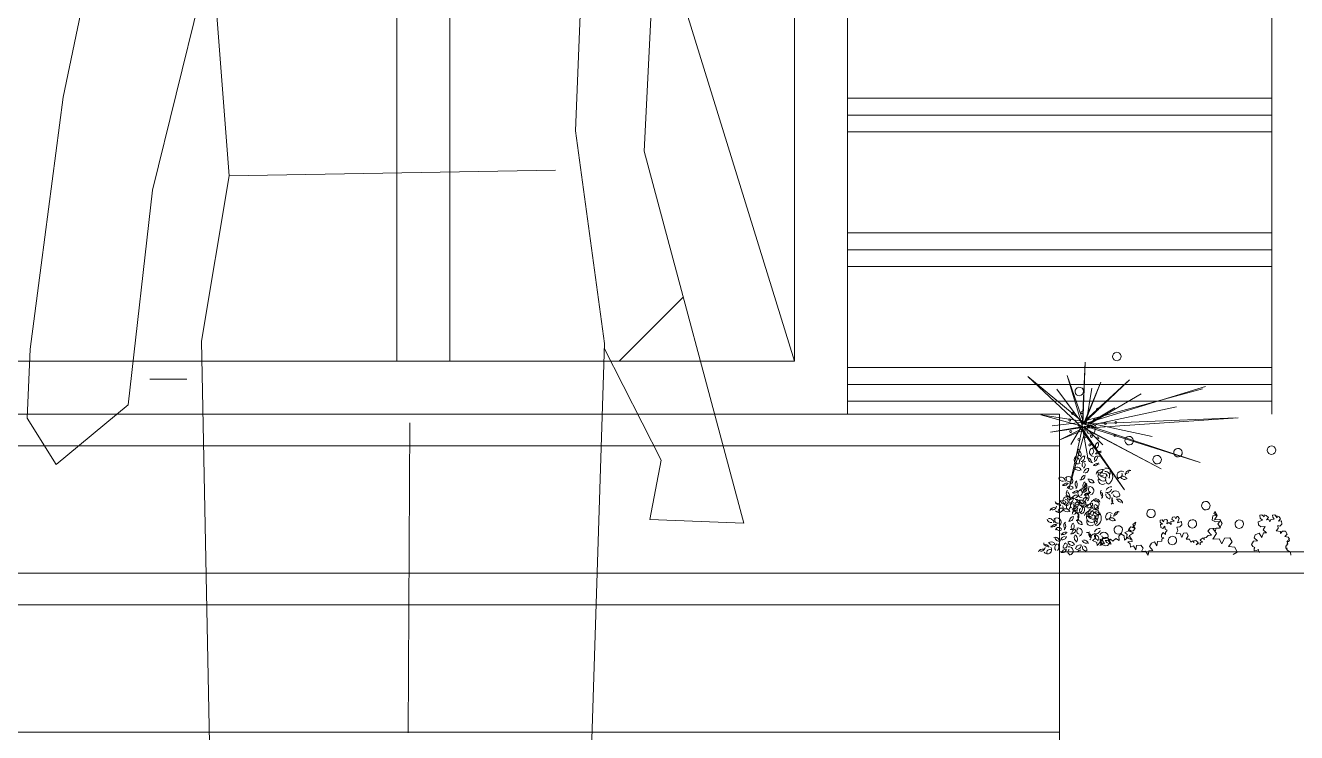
# Model space of a CAD drawing. Header units: metres. Extents: x 0 to 4415, y 1197 to 2590.
# Drawn here: x 1862.121 to 1863.32, y 1202.788 to 1203.455 of the extents above; entities that cross this region are included whole.
import ezdxf

# ---------------------------------------------------------------- set-up
doc = ezdxf.new("R2010")
doc.units = ezdxf.units.M
doc.linetypes.add('CACHE2', pattern=[4.7625, 3.175, -1.5875])
doc.linetypes.add('CONTINU', pattern=[0])
doc.layers.get('DEFPOINTS').update_dxf_attribs({"lineweight": 5})
for name, color, linetype, lineweight in [('00-Menuiserie', 152, 'CONTINU', 5), ('AMENAGEMENT', 7, 'Continuous', 5), ('caché', 20, 'CACHE2', 13), ('gris', 251, 'Continuous', 9), ('REVETEMENT FAcade', 251, 'CONTINU', 5), ('vue', 7, 'Continuous', 5)]:
    doc.layers.add(name, color=color, linetype=linetype, lineweight=lineweight)
doc.layers.add('veg', color=7, linetype='Continuous', lineweight=9, true_color=0x61c200)

# ---------------------------------------------------------------- blocks, each defined once
blk = doc.blocks.new('DSD')
at = {"layer": 'DEFPOINTS'}
blk.add_line((1395.5907, 1272.906), (1396.2467, 1272.906), dxfattribs=at)
at = {"layer": 'veg'}
for p, q in [((1396.2618, 1273.0849), (1396.2648, 1273.0234)), ((1396.264, 1273.0264), (1396.2618, 1273.0849)), ((1396.2202, 1273.0682), (1396.264, 1273.0264)), ((1396.2623, 1273.0296), (1396.2202, 1273.0682)), ((1396.2472, 1273.066), (1396.2631, 1273.0275)), ((1396.263, 1273.0265), (1396.2472, 1273.066)), ((1396.2631, 1273.0275), (1396.2788, 1273.0724)), ((1396.2648, 1273.0234), (1396.3159, 1273.0714)), ((1396.2788, 1273.0724), (1396.265, 1273.0263)), ((1396.3159, 1273.0714), (1396.2652, 1273.0293)), ((1396.264, 1273.0264), (1396.1484, 1273.062)), ((1396.1512, 1273.0598), (1396.2623, 1273.0296)), ((1396.257, 1273.027), (1396.2091, 1273.0551)), ((1396.2611, 1273.0277), (1396.2557, 1273.0603)), ((1396.264, 1273.0264), (1396.2888, 1273.0595)), ((1396.2598, 1273.0248), (1396.1759, 1273.0427)), ((1396.259, 1273.0268), (1396.2341, 1273.0419)), ((1396.2617, 1273.0226), (1396.1178, 1273.0324)), ((1396.1198, 1273.0323), (1396.264, 1273.0264)), ((1396.2632, 1273.0285), (1396.1987, 1273.0147)), ((1396.3039, 1273.0352), (1396.2638, 1273.0244)), ((1396.2642, 1273.0284), (1396.293, 1273.025)), ((1396.2652, 1273.0293), (1396.3039, 1273.0352)), ((1396.1535, 1272.9903), (1396.263, 1273.0265)), ((1396.2618, 1273.0246), (1396.1535, 1272.9903)), ((1396.269, 1273.026), (1396.1902, 1272.9843)), ((1396.1902, 1272.9843), (1396.2627, 1273.0225)), ((1396.2247, 1272.9644), (1396.269, 1273.026)), ((1396.2647, 1273.0224), (1396.2247, 1272.9644)), ((1396.2628, 1273.0245), (1396.2453, 1273.0069)), ((1396.265, 1273.0263), (1396.2594, 1272.9947)), ((1396.2616, 1273.0216), (1396.2771, 1272.9661)), ((1396.2859, 1273.0116), (1396.2616, 1273.0216)), ((1396.2618, 1273.0236), (1396.2859, 1273.0116)), ((1396.2945, 1273.0189), (1396.2618, 1273.0236)), ((1396.2638, 1273.0244), (1396.2945, 1273.0189)), ((1396.2771, 1272.9661), (1396.2647, 1273.0224)), ((1396.2649, 1273.0253), (1396.2755, 1273.0074)), ((1396.1397, 1272.9442), (1396.1374, 1272.9404)), ((1396.1405, 1272.9421), (1396.1397, 1272.9442)), ((1396.0767, 1272.9353), (1396.0765, 1272.9323)), ((1396.0765, 1272.9323), (1396.0783, 1272.9302)), ((1396.0797, 1272.9351), (1396.0767, 1272.9353)), ((1396.079, 1272.9392), (1396.0779, 1272.9373)), ((1396.0779, 1272.9373), (1396.0797, 1272.9351)), ((1396.0811, 1272.94), (1396.079, 1272.9392)), ((1396.0832, 1272.9408), (1396.0809, 1272.938)), ((1396.0809, 1272.938), (1396.0811, 1272.94)), ((1396.0852, 1272.9407), (1396.0832, 1272.9408)), ((1396.0838, 1272.9368), (1396.085, 1272.9387)), ((1396.0868, 1272.9365), (1396.0838, 1272.9368)), ((1396.085, 1272.9387), (1396.0852, 1272.9407)), ((1396.0877, 1272.9344), (1396.0868, 1272.9365)), ((1396.0888, 1272.9364), (1396.0877, 1272.9344)), ((1396.0908, 1272.9362), (1396.0888, 1272.9364)), ((1396.0912, 1272.9402), (1396.089, 1272.9383)), ((1396.089, 1272.9383), (1396.0908, 1272.9362)), ((1396.0932, 1272.941), (1396.0912, 1272.9402)), ((1396.0931, 1272.939), (1396.0932, 1272.941)), ((1396.0952, 1272.9408), (1396.0931, 1272.939)), ((1396.0948, 1272.9359), (1396.097, 1272.9377)), ((1396.0987, 1272.9345), (1396.0948, 1272.9359)), ((1396.0972, 1272.9407), (1396.0952, 1272.9408)), ((1396.0963, 1272.9297), (1396.0985, 1272.9315)), ((1396.097, 1272.9377), (1396.0972, 1272.9407)), ((1396.0985, 1272.9315), (1396.0987, 1272.9345)), ((1396.1351, 1272.9366), (1396.1327, 1272.9327)), ((1396.1327, 1272.9327), (1396.1354, 1272.9285)), ((1396.1344, 1272.9286), (1396.1367, 1272.9324)), ((1396.1349, 1272.9346), (1396.1389, 1272.9342)), ((1396.1367, 1272.9324), (1396.1349, 1272.9346)), ((1396.1401, 1272.9362), (1396.1351, 1272.9366)), ((1396.1374, 1272.9404), (1396.1405, 1272.9421)), ((1396.1374, 1272.9404), (1396.1401, 1272.9362)), ((1396.1414, 1272.9401), (1396.1374, 1272.9404)), ((1396.1389, 1272.9342), (1396.1421, 1272.936)), ((1396.1421, 1272.936), (1396.1414, 1272.9401)), ((1396.1711, 1272.9346), (1396.1708, 1272.9316)), ((1396.1708, 1272.9316), (1396.1727, 1272.9295)), ((1396.175, 1272.9333), (1396.1711, 1272.9346)), ((1396.1745, 1272.9394), (1396.1733, 1272.9374)), ((1396.1733, 1272.9374), (1396.175, 1272.9333)), ((1396.1755, 1272.9393), (1396.1745, 1272.9394)), ((1396.1763, 1272.9372), (1396.1755, 1272.9393)), ((1396.1775, 1272.9391), (1396.1763, 1272.9372)), ((1396.1795, 1272.9389), (1396.1775, 1272.9391)), ((1396.1781, 1272.935), (1396.1803, 1272.9369)), ((1396.1811, 1272.9348), (1396.1781, 1272.935)), ((1396.1803, 1272.9369), (1396.1795, 1272.9389)), ((1396.1809, 1272.9318), (1396.1811, 1272.9348)), ((1396.183, 1272.9336), (1396.1809, 1272.9318)), ((1396.185, 1272.9325), (1396.183, 1272.9336)), ((1396.1853, 1272.9365), (1396.1842, 1272.9355)), ((1396.1842, 1272.9355), (1396.185, 1272.9325)), ((1396.1873, 1272.9363), (1396.1853, 1272.9365)), ((1396.1881, 1272.9342), (1396.1873, 1272.9363)), ((1396.1893, 1272.9361), (1396.1881, 1272.9342)), ((1396.1889, 1272.9321), (1396.1911, 1272.934)), ((1396.1909, 1272.932), (1396.1889, 1272.9321)), ((1396.1913, 1272.936), (1396.1893, 1272.9361)), ((1396.1907, 1272.929), (1396.1909, 1272.932)), ((1396.1911, 1272.934), (1396.1913, 1272.936)), ((1396.2142, 1272.9341), (1396.215, 1272.931)), ((1396.2171, 1272.9318), (1396.2142, 1272.9341)), ((1396.2147, 1272.928), (1396.2171, 1272.9318)), ((1396.0704, 1272.9198), (1396.0692, 1272.9179)), ((1396.0735, 1272.9205), (1396.0704, 1272.9198)), ((1396.0729, 1272.9256), (1396.0716, 1272.9227)), ((1396.0716, 1272.9227), (1396.0735, 1272.9205)), ((1396.0759, 1272.9254), (1396.0729, 1272.9256)), ((1396.0777, 1272.9232), (1396.0759, 1272.9254)), ((1396.0779, 1272.9252), (1396.0777, 1272.9232)), ((1396.0819, 1272.9259), (1396.0779, 1272.9252)), ((1396.0783, 1272.9302), (1396.0804, 1272.931)), ((1396.0804, 1272.931), (1396.0801, 1272.928)), ((1396.0801, 1272.928), (1396.0819, 1272.9259)), ((1396.0908, 1272.9241), (1396.0941, 1272.9269)), ((1396.0938, 1272.9239), (1396.0908, 1272.9241)), ((1396.0923, 1272.93), (1396.0963, 1272.9297)), ((1396.0941, 1272.9269), (1396.0923, 1272.93)), ((1396.0955, 1272.9197), (1396.0938, 1272.9239)), ((1396.0978, 1272.9236), (1396.0955, 1272.9197)), ((1396.1017, 1272.9222), (1396.0978, 1272.9236)), ((1396.1025, 1272.9192), (1396.1017, 1272.9222)), ((1396.1256, 1272.9193), (1396.1233, 1272.9154)), ((1396.1306, 1272.9189), (1396.1256, 1272.9193)), ((1396.1384, 1272.9283), (1396.1344, 1272.9286)), ((1396.1354, 1272.9285), (1396.1414, 1272.928)), ((1396.1414, 1272.928), (1396.138, 1272.9233)), ((1396.138, 1272.9233), (1396.1416, 1272.918)), ((1396.1392, 1272.9252), (1396.1384, 1272.9283)), ((1396.1414, 1272.928), (1396.1392, 1272.9252)), ((1396.1444, 1272.9278), (1396.1414, 1272.928)), ((1396.1429, 1272.9219), (1396.1462, 1272.9256)), ((1396.1459, 1272.9216), (1396.1429, 1272.9219)), ((1396.1462, 1272.9256), (1396.1444, 1272.9278)), ((1396.1477, 1272.9195), (1396.1459, 1272.9216)), ((1396.1497, 1272.9193), (1396.1477, 1272.9195)), ((1396.1496, 1272.9173), (1396.1497, 1272.9193)), ((1396.1662, 1272.924), (1396.1649, 1272.9211)), ((1396.1649, 1272.9211), (1396.1667, 1272.9179)), ((1396.1692, 1272.9237), (1396.1662, 1272.924)), ((1396.1708, 1272.9196), (1396.1692, 1272.9237)), ((1396.1722, 1272.9235), (1396.1708, 1272.9196)), ((1396.1762, 1272.9231), (1396.1722, 1272.9235)), ((1396.1727, 1272.9295), (1396.1756, 1272.9292)), ((1396.1756, 1272.9292), (1396.1744, 1272.9263)), ((1396.1744, 1272.9263), (1396.1762, 1272.9231)), ((1396.1845, 1272.9265), (1396.1865, 1272.9273)), ((1396.1863, 1272.9243), (1396.1845, 1272.9265)), ((1396.1861, 1272.9223), (1396.1863, 1272.9243)), ((1396.1883, 1272.9242), (1396.1861, 1272.9223)), ((1396.1865, 1272.9273), (1396.1868, 1272.9303)), ((1396.1868, 1272.9303), (1396.1886, 1272.9281)), ((1396.1879, 1272.9192), (1396.19, 1272.92)), ((1396.1901, 1272.922), (1396.1883, 1272.9242)), ((1396.1886, 1272.9281), (1396.1907, 1272.929)), ((1396.19, 1272.92), (1396.1901, 1272.922)), ((1396.2169, 1272.9298), (1396.2147, 1272.928)), ((1396.2189, 1272.9297), (1396.2147, 1272.928)), ((1396.2147, 1272.928), (1396.2166, 1272.9259)), ((1396.215, 1272.931), (1396.2169, 1272.9298)), ((1396.2164, 1272.9239), (1396.2206, 1272.9255)), ((1396.2202, 1272.9215), (1396.2164, 1272.9239)), ((1396.2166, 1272.9259), (1396.2186, 1272.9257)), ((1396.2201, 1272.9205), (1396.2179, 1272.9177)), ((1396.2186, 1272.9257), (1396.2207, 1272.9275)), ((1396.2207, 1272.9275), (1396.2189, 1272.9297)), ((1396.2189, 1272.9176), (1396.2202, 1272.9215)), ((1396.2221, 1272.9194), (1396.2189, 1272.9176)), ((1396.2231, 1272.9193), (1396.2201, 1272.9205)), ((1396.2206, 1272.9255), (1396.2207, 1272.9275)), ((1396.2207, 1272.9275), (1396.2215, 1272.9254)), ((1396.2215, 1272.9254), (1396.2245, 1272.9242)), ((1396.2249, 1272.9171), (1396.2221, 1272.9194)), ((1396.2245, 1272.9242), (1396.2223, 1272.9224)), ((1396.2223, 1272.9224), (1396.2231, 1272.9193)), ((1396.2252, 1272.9211), (1396.2249, 1272.9171)), ((1396.2284, 1272.9229), (1396.2252, 1272.9211)), ((1396.2302, 1272.9207), (1396.2284, 1272.9229)), ((1396.2299, 1272.9167), (1396.2302, 1272.9207)), ((1396.2442, 1272.9196), (1396.2401, 1272.9189)), ((1396.246, 1272.9174), (1396.2442, 1272.9196)), ((1396.2525, 1272.9229), (1396.2522, 1272.9189)), ((1396.2545, 1272.9227), (1396.2525, 1272.9229)), ((1396.2573, 1272.9205), (1396.2545, 1272.9227)), ((1396.2586, 1272.9244), (1396.2573, 1272.9205)), ((1396.2606, 1272.9242), (1396.2586, 1272.9244)), ((1396.0714, 1272.9076), (1396.0683, 1272.9059)), ((1396.0692, 1272.9179), (1396.0702, 1272.9178)), ((1396.0692, 1272.9179), (1396.0692, 1272.9179)), ((1396.0702, 1272.9178), (1396.0692, 1272.9169)), ((1396.0692, 1272.9169), (1396.0701, 1272.9158)), ((1396.0701, 1272.9158), (1396.0711, 1272.9157)), ((1396.071, 1272.9147), (1396.0709, 1272.9137)), ((1396.0709, 1272.9137), (1396.0718, 1272.9126)), ((1396.0719, 1272.9136), (1396.0709, 1272.9137)), ((1396.0709, 1272.9137), (1396.0719, 1272.9136)), ((1396.0711, 1272.9157), (1396.071, 1272.9147)), ((1396.071, 1272.9147), (1396.0711, 1272.9157)), ((1396.0711, 1272.9157), (1396.071, 1272.9147)), ((1396.0711, 1272.9167), (1396.0711, 1272.9157)), ((1396.0711, 1272.9157), (1396.0711, 1272.9167)), ((1396.0721, 1272.9156), (1396.0711, 1272.9157)), ((1396.0711, 1272.9157), (1396.0721, 1272.9156)), ((1396.0715, 1272.9086), (1396.0714, 1272.9076)), ((1396.0725, 1272.9086), (1396.0715, 1272.9086)), ((1396.0716, 1272.9096), (1396.0725, 1272.9086)), ((1396.0716, 1272.9096), (1396.0716, 1272.9096)), ((1396.0726, 1272.9096), (1396.0716, 1272.9096)), ((1396.0718, 1272.9126), (1396.0717, 1272.9116)), ((1396.0717, 1272.9116), (1396.0727, 1272.9116)), ((1396.0717, 1272.9116), (1396.0717, 1272.9116)), ((1396.0727, 1272.9116), (1396.0717, 1272.9116)), ((1396.0717, 1272.9116), (1396.0727, 1272.9116)), ((1396.0727, 1272.9106), (1396.0726, 1272.9096)), ((1396.0726, 1272.9096), (1396.0726, 1272.9096)), ((1396.0726, 1272.9096), (1396.0726, 1272.9096)), ((1396.0726, 1272.9096), (1396.0726, 1272.9096)), ((1396.0727, 1272.9116), (1396.0727, 1272.9106)), ((1396.0727, 1272.9116), (1396.0727, 1272.9116)), ((1396.0974, 1272.9055), (1396.0985, 1272.9074)), ((1396.0985, 1272.9074), (1396.0986, 1272.9084)), ((1396.0986, 1272.9084), (1396.1005, 1272.9073)), ((1396.0993, 1272.9164), (1396.1025, 1272.9192)), ((1396.1032, 1272.9161), (1396.0993, 1272.9164)), ((1396.1005, 1272.9073), (1396.1025, 1272.9071)), ((1396.1018, 1272.9102), (1396.1038, 1272.911)), ((1396.1027, 1272.9091), (1396.1018, 1272.9102)), ((1396.1025, 1272.9071), (1396.1027, 1272.9091)), ((1396.105, 1272.9129), (1396.1032, 1272.9161)), ((1396.1038, 1272.911), (1396.105, 1272.9129)), ((1396.1209, 1272.9106), (1396.1185, 1272.9058)), ((1396.1269, 1272.9111), (1396.1209, 1272.9106)), ((1396.1233, 1272.9154), (1396.1269, 1272.9111)), ((1396.1332, 1272.9136), (1396.1306, 1272.9189)), ((1396.1356, 1272.9184), (1396.1332, 1272.9136)), ((1396.1416, 1272.918), (1396.1356, 1272.9184)), ((1396.1507, 1272.9192), (1396.1496, 1272.9173)), ((1396.1526, 1272.918), (1396.1507, 1272.9192)), ((1396.1514, 1272.9151), (1396.1535, 1272.917)), ((1396.1534, 1272.915), (1396.1514, 1272.9151)), ((1396.1535, 1272.917), (1396.1526, 1272.918)), ((1396.1532, 1272.913), (1396.1534, 1272.915)), ((1396.1553, 1272.9138), (1396.1532, 1272.913)), ((1396.1572, 1272.9126), (1396.1553, 1272.9138)), ((1396.1575, 1272.9166), (1396.1554, 1272.9148)), ((1396.1554, 1272.9148), (1396.1572, 1272.9126)), ((1396.1595, 1272.9165), (1396.1575, 1272.9166)), ((1396.1594, 1272.9145), (1396.1595, 1272.9165)), ((1396.1605, 1272.9164), (1396.1594, 1272.9145)), ((1396.1624, 1272.9152), (1396.1605, 1272.9164)), ((1396.1637, 1272.9181), (1396.1624, 1272.9152)), ((1396.1667, 1272.9179), (1396.1637, 1272.9181)), ((1396.1898, 1272.918), (1396.1879, 1272.9192)), ((1396.1896, 1272.916), (1396.1898, 1272.918)), ((1396.1936, 1272.9157), (1396.1896, 1272.916)), ((1396.1943, 1272.9116), (1396.1936, 1272.9157)), ((1396.1966, 1272.9154), (1396.1943, 1272.9116)), ((1396.1995, 1272.9142), (1396.1966, 1272.9154)), ((1396.198, 1272.9073), (1396.2013, 1272.911)), ((1396.2019, 1272.907), (1396.198, 1272.9073)), ((1396.2013, 1272.911), (1396.1995, 1272.9142)), ((1396.2094, 1272.9124), (1396.2072, 1272.9095)), ((1396.2072, 1272.9095), (1396.2089, 1272.9064)), ((1396.2134, 1272.912), (1396.2094, 1272.9124)), ((1396.2141, 1272.908), (1396.2134, 1272.912)), ((1396.2164, 1272.9118), (1396.2141, 1272.908)), ((1396.2193, 1272.9106), (1396.2164, 1272.9118)), ((1396.2179, 1272.9177), (1396.2177, 1272.9157)), ((1396.2177, 1272.9157), (1396.2217, 1272.9154)), ((1396.2196, 1272.9136), (1396.2193, 1272.9106)), ((1396.2217, 1272.9154), (1396.2196, 1272.9136)), ((1396.233, 1272.9185), (1396.2299, 1272.9167)), ((1396.2359, 1272.9162), (1396.233, 1272.9185)), ((1396.238, 1272.9181), (1396.2359, 1272.9162)), ((1396.2399, 1272.9159), (1396.238, 1272.9181)), ((1396.2401, 1272.9189), (1396.2399, 1272.9159)), ((1396.2437, 1272.9136), (1396.246, 1272.9174)), ((1396.2478, 1272.9152), (1396.2437, 1272.9136)), ((1396.2506, 1272.912), (1396.2478, 1272.9152)), ((1396.2508, 1272.915), (1396.2506, 1272.912)), ((1396.255, 1272.9167), (1396.2508, 1272.915)), ((1396.2522, 1272.9189), (1396.255, 1272.9167)), ((1396.0683, 1272.9059), (1396.068, 1272.9029)), ((1396.1185, 1272.9058), (1396.1223, 1272.9035)), ((1396.2026, 1272.9029), (1396.2019, 1272.907)), ((1396.2049, 1272.9067), (1396.2026, 1272.9029)), ((1396.2089, 1272.9064), (1396.2049, 1272.9067))]:
    blk.add_line(p, q, dxfattribs=at)
at = {"layer": 'veg', "color": 97}
for p, q in [((1396.2627, 1273.0225), (1396.2618, 1273.0246)), ((1396.263, 1273.0265), (1396.263, 1273.0265))]:
    blk.add_line(p, q, dxfattribs=at)
at = {"layer": 'veg', "color": 10}
for centre in [(1396.2321, 1273.0903), (1396.2675, 1273.0573), (1396.2565, 1273.021), (1396.2205, 1273.0109), (1396.194, 1272.993), (1396.1482, 1272.9496), (1396.2528, 1272.951), (1396.2685, 1272.9467), (1396.1608, 1272.9324), (1396.2307, 1272.9267), (1396.2428, 1272.9157)]:
    blk.add_ellipse(centre, major_axis=(0.00285, -0.00281), ratio=1, start_param=2.267169, end_param=8.550354, dxfattribs=at)
at = {"layer": 'veg', "color": 72}
for centre, major_axis, start_param, end_param in [((1396.2501, 1273.0406), (0.000713, -0.000703), 2.267169, 8.550354), ((1396.233, 1273.028), (0.000713, -0.000703), 2.267169, 8.550354), ((1396.243, 1273.0272), (0.000713, -0.000703), 2.267169, 8.550354), ((1396.2533, 1273.0303), (0.000713, -0.000703), 2.267169, 8.550354), ((1396.2649, 1273.0374), (0.000713, -0.000703), 2.267169, 8.550354), ((1396.2739, 1273.0367), (0.000713, -0.000703), 2.267169, 8.550354), ((1396.2764, 1273.0304), (0.000713, -0.000703), 2.267169, 8.550354), ((1396.234, 1273.0158), (0.000713, -0.000703), 2.267169, 8.550354), ((1396.2528, 1273.0243), (0.000713, -0.000703), 2.267169, 8.550354), ((1396.256, 1273.015), (0.000713, -0.000703), 2.267169, 8.550354), ((1396.2568, 1273.024), (0.000713, -0.000703), 2.267169, 8.550354), ((1396.2589, 1273.0248), (0.000713, -0.000703), 2.267169, 8.550354), ((1396.262, 1273.0145), (0.000713, -0.000703), 2.267169, 8.550354), ((1396.2755, 1273.0195), (0.000713, -0.000703), 2.267169, 8.550354), ((1396.2499, 1273.0135), (0.000713, -0.000703), 2.267169, 8.550354), ((1396.2534, 1273.0072), (0.00285, -0.00281), 3.349273, 4.920069), ((1396.2482, 1273.0056), (0.00285, -0.00281), 0.033147, 1.987916), ((1396.2538, 1273.0001), (0.00285, -0.00281), 5.530934, 8.672527), ((1396.2569, 1273.0009), (0.00214, -0.00211), 2.86058, 4.989882), ((1396.2574, 1273.0069), (0.000713, -0.000703), 2.267169, 8.550354), ((1396.2678, 1273.012), (0.000713, -0.000703), 2.267169, 8.550354), ((1396.2485, 1272.9966), (0.00285, -0.00281), 1.237424, 2.843127), ((1396.251, 1273.0024), (0.00285, -0.00281), 4.204484, 5.77528), ((1396.2502, 1272.9934), (0.00214, -0.00211), 0.504386, 2.930394), ((1396.2544, 1272.9951), (0.00285, -0.00281), 3.855418, 5.286588), ((1396.2544, 1272.9951), (0.00356, -0.00351), 5.530934, 6.909744), ((1396.2601, 1272.9906), (0.00285, -0.00281), 2.249715, 4.064858), ((1396.2619, 1272.9884), (0.00214, -0.00211), 0.0506, 2.476608), ((1396.2622, 1272.9924), (0.00285, -0.00281), 0.783639, 2.389342), ((1396.2665, 1272.9951), (0.00285, -0.00281), 3.750698, 5.321495), ((1396.2697, 1272.9978), (0.00285, -0.00281), 2.895487, 4.466283), ((1396.2649, 1273.0002), (0.00285, -0.00281), 5.862547, 7.817316), ((1396.2683, 1272.9929), (0.00285, -0.00281), 5.077149, 8.218741), ((1396.2702, 1272.9918), (0.00214, -0.00211), 2.406795, 4.536097), ((1396.2199, 1272.9788), (0.00285, -0.00281), 0.644012, 2.581328), ((1396.2243, 1272.9835), (0.00285, -0.00281), 3.942685, 5.513481), ((1396.2279, 1272.9782), (0.00285, -0.00281), 6.141799, 9.265939), ((1396.23, 1272.979), (0.00214, -0.00211), 3.453992, 5.600747), ((1396.2439, 1272.9769), (0.0057, -0.00562), 3.262006, 5.024789), ((1396.2503, 1272.9813), (0.00855, -0.00844), 3.698339, 4.152124), ((1396.2429, 1272.9779), (0.00285, -0.00281), 2.214809, 4.55355), ((1396.2421, 1272.98), (0.00356, -0.00351), 2.075182, 2.982754), ((1396.2439, 1272.9769), (0.00214, -0.00211), 1.970463, 3.768152), ((1396.2459, 1272.9777), (0.00428, -0.00422), 1.045438, 2.720954), ((1396.2463, 1272.9817), (0.00285, -0.00281), 5.181868, 6.543225), ((1396.2496, 1272.9854), (0.00356, -0.00351), 4.379017, 5.635654), ((1396.246, 1272.9787), (0.00143, -0.00141), 5.024789, 8.95178), ((1396.2506, 1272.9853), (0.00285, -0.00281), 1.237424, 2.843127), ((1396.2531, 1272.9912), (0.00285, -0.00281), 4.204484, 5.77528), ((1396.2626, 1272.9844), (0.00285, -0.00281), 3.750698, 5.321495), ((1396.2592, 1272.9806), (0.00285, -0.00281), 0.783639, 2.389342), ((1396.2659, 1272.9881), (0.00285, -0.00281), 3.401633, 4.832803), ((1396.2694, 1272.9818), (0.00285, -0.00281), 1.79593, 3.611072), ((1396.2679, 1272.9879), (0.00356, -0.00351), 5.077149, 6.455959), ((1396.2249, 1272.9784), (0.00285, -0.00281), 4.815349, 6.386146), ((1396.2265, 1272.9733), (0.00285, -0.00281), 1.830836, 3.453992), ((1396.2376, 1272.9623), (0.00356, -0.00351), 1.150158, 2.511515), ((1396.2366, 1272.9744), (0.00428, -0.00422), 0.015694, 0.993078), ((1396.2439, 1272.9778), (0.00143, -0.00141), 3.314366, 5.949813), ((1396.2449, 1272.9778), (0.00356, -0.00351), 4.885162, 7.241357), ((1396.2456, 1272.9737), (0.00285, -0.00281), 4.815349, 7.572969), ((1396.2548, 1272.975), (0.00285, -0.00281), 5.094602, 6.909744), ((1396.2578, 1272.9636), (0.00285, -0.00281), 2.110089, 5.234228), ((1396.2583, 1272.9696), (0.00356, -0.00351), 2.110089, 3.453992), ((1396.2642, 1272.9681), (0.00285, -0.00281), 3.349273, 4.920069), ((1396.2591, 1272.9666), (0.00285, -0.00281), 0.033147, 1.987916), ((1396.2643, 1272.9691), (0.00214, -0.00211), 3.331819, 5.77528), ((1396.2617, 1272.9744), (0.00285, -0.00281), 0.783639, 2.336982), ((1396.2661, 1272.978), (0.00285, -0.00281), 4.064858, 5.688014), ((1396.2602, 1272.9685), (0.00285, -0.00281), 0.41712, 1.865743), ((1396.2744, 1272.9693), (0.00356, -0.00351), 3.331819, 4.710629), ((1396.2674, 1272.9699), (0.00285, -0.00281), 6.194159, 8.009302), ((1396.2777, 1272.9731), (0.00285, -0.00281), 1.58649, 4.710629), ((1396.276, 1272.9652), (0.00214, -0.00211), 1.045438, 3.471446), ((1396.2769, 1272.9751), (0.00214, -0.00211), 5.251682, 7.398437), ((1396.2792, 1272.9669), (0.00285, -0.00281), 1.115251, 2.738407), ((1396.2817, 1272.9727), (0.00285, -0.00281), 4.466283, 6.03708), ((1396.2847, 1272.9725), (0.00285, -0.00281), 1.987916, 3.925231), ((1396.283, 1272.9766), (0.00285, -0.00281), 5.338948, 6.909744), ((1396.2307, 1272.9518), (0.00285, -0.00281), 1.935556, 3.872871), ((1396.2282, 1272.957), (0.00285, -0.00281), 5.234228, 6.805025), ((1396.2334, 1272.9596), (0.00285, -0.00281), 1.150158, 4.274297), ((1396.2325, 1272.9607), (0.00214, -0.00211), 4.745536, 6.892291), ((1396.233, 1272.9546), (0.00285, -0.00281), 6.106893, 7.677689), ((1396.24, 1272.9541), (0.00285, -0.00281), 3.104927, 4.745536), ((1396.241, 1272.966), (0.00285, -0.00281), 4.134671, 5.949813), ((1396.2413, 1272.958), (0.00214, -0.00211), 2.389342, 4.815349), ((1396.2385, 1272.9602), (0.00285, -0.00281), 5.757827, 7.188997), ((1396.2494, 1272.9593), (0.00285, -0.00281), 3.104927, 4.745536), ((1396.2436, 1272.9618), (0.00285, -0.00281), 6.106893, 7.677689), ((1396.2519, 1272.9521), (0.00285, -0.00281), 2.144995, 3.698339), ((1396.2503, 1272.9572), (0.00285, -0.00281), 5.059695, 6.682852), ((1396.2559, 1272.9648), (0.00214, -0.00211), 5.705467, 7.852222), ((1396.2593, 1272.9575), (0.00285, -0.00281), 1.237424, 2.843127), ((1396.2618, 1272.9633), (0.00285, -0.00281), 4.204484, 5.77528), ((1396.2623, 1272.9573), (0.00285, -0.00281), 2.878034, 4.832803), ((1396.2611, 1272.9543), (0.00214, -0.00211), 0.504386, 2.930394), ((1396.2598, 1272.9625), (0.00285, -0.00281), 0.783639, 2.336982), ((1396.2574, 1272.9587), (0.00285, -0.00281), 6.194159, 7.764956), ((1396.2641, 1272.9661), (0.00285, -0.00281), 4.064858, 5.688014), ((1396.2652, 1272.956), (0.00285, -0.00281), 3.855418, 5.286588), ((1396.2658, 1272.9499), (0.00356, -0.00351), 2.197355, 3.558712), ((1396.2647, 1272.9611), (0.00285, -0.00281), 5.530934, 8.672527), ((1396.2677, 1272.9618), (0.00214, -0.00211), 2.86058, 4.989882), ((1396.2652, 1272.956), (0.00356, -0.00351), 5.530934, 6.909744), ((1396.2709, 1272.9515), (0.00285, -0.00281), 2.249715, 4.064858), ((1396.2696, 1272.9597), (0.00285, -0.00281), 1.115251, 2.738407), ((1396.2721, 1272.9655), (0.00285, -0.00281), 4.466283, 6.03708), ((1396.2726, 1272.9604), (0.00285, -0.00281), 4.169577, 5.792734), ((1396.2702, 1272.9556), (0.00285, -0.00281), 0.870905, 2.424248), ((1396.2731, 1272.9534), (0.00285, -0.00281), 0.783639, 2.389342), ((1396.2773, 1272.956), (0.00285, -0.00281), 3.750698, 5.321495), ((1396.2754, 1272.9692), (0.00285, -0.00281), 4.954976, 6.386146), ((1396.2756, 1272.9592), (0.00285, -0.00281), 5.269135, 6.892291), ((1396.2792, 1272.9549), (0.00285, -0.00281), 1.970463, 3.541259), ((1396.2805, 1272.9588), (0.00285, -0.00281), 2.895487, 4.466283), ((1396.2757, 1272.9612), (0.00285, -0.00281), 5.862547, 7.817316), ((1396.2791, 1272.9539), (0.00285, -0.00281), 5.077149, 8.218741), ((1396.281, 1272.9527), (0.00214, -0.00211), 2.406795, 4.536097), ((1396.2308, 1272.9398), (0.00285, -0.00281), 0.644012, 2.581328), ((1396.2352, 1272.9444), (0.00285, -0.00281), 3.942685, 5.513481), ((1396.2387, 1272.9391), (0.00285, -0.00281), 6.141799, 9.265939), ((1396.2493, 1272.9453), (0.00285, -0.00281), 5.059695, 6.682852), ((1396.2519, 1272.94), (0.00285, -0.00281), 2.144995, 3.698339), ((1396.2611, 1272.9423), (0.00855, -0.00844), 3.698339, 4.152124), ((1396.2535, 1272.9469), (0.00285, -0.00281), 2.616234, 4.047404), ((1396.2506, 1272.9492), (0.00214, -0.00211), 4.989882, 7.41589), ((1396.253, 1272.9409), (0.00356, -0.00351), 2.075182, 2.982754), ((1396.2571, 1272.9426), (0.00214, -0.00211), 2.91294, 5.042242), ((1396.2568, 1272.9386), (0.00428, -0.00422), 1.045438, 2.720954), ((1396.2589, 1272.9515), (0.00285, -0.00281), 3.837965, 5.670561), ((1396.2551, 1272.9428), (0.00281, 0.00285), 3.960138, 7.084277), ((1396.2554, 1272.9468), (0.00356, -0.00351), 1.010531, 2.371888), ((1396.2604, 1272.9464), (0.00356, -0.00351), 4.379017, 5.635654), ((1396.2614, 1272.9463), (0.00285, -0.00281), 1.237424, 2.843127), ((1396.2639, 1272.9521), (0.00285, -0.00281), 4.204484, 5.77528), ((1396.2632, 1272.9552), (0.00285, -0.00281), 5.181868, 7.014464), ((1396.2664, 1272.9459), (0.00285, -0.00281), 2.197355, 5.321495), ((1396.2643, 1272.945), (0.00214, -0.00211), 5.810187, 7.939489), ((1396.2709, 1272.9515), (0.00214, -0.00211), 3.436539, 5.862547), ((1396.2727, 1272.9484), (0.00285, -0.00281), 4.169577, 5.792734), ((1396.2693, 1272.9436), (0.00285, -0.00281), 0.870905, 2.424248), ((1396.2734, 1272.9453), (0.00285, -0.00281), 3.750698, 5.321495), ((1396.2677, 1272.9498), (0.00285, -0.00281), 0.521839, 1.953009), ((1396.2701, 1272.9415), (0.00285, -0.00281), 0.783639, 2.389342), ((1396.2767, 1272.949), (0.00285, -0.00281), 3.401633, 4.832803), ((1396.2727, 1272.9494), (0.00214, -0.00211), 0.0506, 2.476608), ((1396.2808, 1272.9497), (0.00356, -0.00351), 3.296913, 4.65827), ((1396.2802, 1272.9427), (0.00285, -0.00281), 1.79593, 3.611072), ((1396.2787, 1272.9489), (0.00356, -0.00351), 5.077149, 6.455959), ((1396.2757, 1272.9491), (0.00285, -0.00281), 0.015694, 1.830836), ((1396.2822, 1272.9546), (0.00214, -0.00211), 4.536097, 6.979557), ((1396.2829, 1272.9505), (0.00285, -0.00281), 1.603943, 3.052567), ((1396.2866, 1272.9472), (0.00285, -0.00281), 3.296913, 6.438505), ((1396.2844, 1272.9444), (0.00214, -0.00211), 0.609106, 2.755861), ((1396.2887, 1272.9481), (0.00285, -0.00281), 1.970463, 3.541259), ((1396.2862, 1272.9543), (0.00285, -0.00281), 5.269135, 6.892291), ((1396.2929, 1272.9497), (0.00285, -0.00281), 4.082311, 6.019626), ((1396.2914, 1272.9438), (0.00285, -0.00281), 1.097798, 2.668594), ((1396.2358, 1272.9393), (0.00285, -0.00281), 4.815349, 6.386146), ((1396.2373, 1272.9342), (0.00285, -0.00281), 1.830836, 3.453992), ((1396.2408, 1272.9399), (0.00214, -0.00211), 3.453992, 5.600747), ((1396.2547, 1272.9378), (0.0057, -0.00562), 3.262006, 5.024789), ((1396.2538, 1272.9389), (0.00285, -0.00281), 2.214809, 4.55355), ((1396.2545, 1272.9348), (0.00285, -0.00281), 2.982754, 4.55355), ((1396.2486, 1272.9373), (0.00285, -0.00281), 5.93236, 7.887129), ((1396.2547, 1272.9378), (0.00214, -0.00211), 1.970463, 3.768152), ((1396.2475, 1272.9354), (0.00428, -0.00422), 0.015694, 0.993078), ((1396.2548, 1272.9388), (0.00143, -0.00141), 3.314366, 5.949813), ((1396.2558, 1272.9387), (0.00356, -0.00351), 4.885162, 7.241357), ((1396.2565, 1272.9346), (0.00285, -0.00281), 4.815349, 7.572969), ((1396.2571, 1272.9426), (0.00285, -0.00281), 5.181868, 6.543225), ((1396.2569, 1272.9396), (0.00143, -0.00141), 5.024789, 8.95178), ((1396.2656, 1272.9359), (0.00285, -0.00281), 5.094602, 6.909744), ((1396.2692, 1272.9306), (0.00356, -0.00351), 2.110089, 3.453992), ((1396.2649, 1272.939), (0.00285, -0.00281), 0.015694, 1.58649), ((1396.2719, 1272.9394), (0.00285, -0.00281), 2.9653, 4.920069), ((1396.2752, 1272.9301), (0.00214, -0.00211), 3.331819, 5.77528), ((1396.2726, 1272.9353), (0.00285, -0.00281), 0.783639, 2.336982), ((1396.2769, 1272.939), (0.00285, -0.00281), 4.064858, 5.688014), ((1396.2711, 1272.9294), (0.00285, -0.00281), 0.41712, 1.865743), ((1396.2852, 1272.9303), (0.00356, -0.00351), 3.331819, 4.710629), ((1396.2782, 1272.9308), (0.00285, -0.00281), 6.194159, 8.009302), ((1396.2886, 1272.934), (0.00285, -0.00281), 1.58649, 4.710629), ((1396.2877, 1272.9361), (0.00214, -0.00211), 5.251682, 7.398437), ((1396.2901, 1272.9278), (0.00285, -0.00281), 1.115251, 2.738407), ((1396.2925, 1272.9337), (0.00285, -0.00281), 4.466283, 6.03708), ((1396.2955, 1272.9334), (0.00285, -0.00281), 1.987916, 3.925231), ((1396.2939, 1272.9376), (0.00285, -0.00281), 5.338948, 6.909744), ((1396.2443, 1272.9206), (0.00285, -0.00281), 1.150158, 4.274297), ((1396.2433, 1272.9216), (0.00214, -0.00211), 4.745536, 6.892291), ((1396.2485, 1272.9232), (0.00356, -0.00351), 1.150158, 2.511515), ((1396.2518, 1272.927), (0.00285, -0.00281), 4.134671, 5.949813), ((1396.2522, 1272.9189), (0.00214, -0.00211), 2.389342, 4.815349), ((1396.2493, 1272.9212), (0.00285, -0.00281), 5.757827, 7.188997), ((1396.2603, 1272.9202), (0.00285, -0.00281), 3.104927, 4.745536), ((1396.2545, 1272.9227), (0.00285, -0.00281), 6.106893, 7.677689), ((1396.2687, 1272.9246), (0.00285, -0.00281), 2.110089, 5.234228), ((1396.2668, 1272.9257), (0.00214, -0.00211), 5.705467, 7.852222), ((1396.2732, 1272.9182), (0.00285, -0.00281), 2.878034, 4.832803), ((1396.2706, 1272.9234), (0.00285, -0.00281), 0.783639, 2.336982), ((1396.2683, 1272.9196), (0.00285, -0.00281), 6.194159, 7.764956), ((1396.2749, 1272.9271), (0.00285, -0.00281), 4.064858, 5.688014), ((1396.2804, 1272.9206), (0.00285, -0.00281), 1.115251, 2.738407), ((1396.2829, 1272.9264), (0.00285, -0.00281), 4.466283, 6.03708), ((1396.2835, 1272.9214), (0.00285, -0.00281), 4.169577, 5.792734), ((1396.2811, 1272.9165), (0.00285, -0.00281), 0.870905, 2.424248), ((1396.2869, 1272.9261), (0.00214, -0.00211), 1.045438, 3.471446), ((1396.2862, 1272.9302), (0.00285, -0.00281), 4.954976, 6.386146), ((1396.2864, 1272.9201), (0.00285, -0.00281), 5.269135, 6.892291), ((1396.2901, 1272.9158), (0.00285, -0.00281), 1.970463, 3.541259), ((1396.2416, 1272.9127), (0.00285, -0.00281), 1.935556, 3.872871), ((1396.239, 1272.918), (0.00285, -0.00281), 5.234228, 6.805025), ((1396.2438, 1272.9156), (0.00285, -0.00281), 6.106893, 7.677689), ((1396.2508, 1272.915), (0.00285, -0.00281), 3.104927, 4.745536), ((1396.2627, 1272.913), (0.00285, -0.00281), 2.144995, 3.698339), ((1396.2611, 1272.9182), (0.00285, -0.00281), 5.059695, 6.682852), ((1396.2615, 1272.9101), (0.00214, -0.00211), 4.989882, 7.41589), ((1396.2643, 1272.9079), (0.00285, -0.00281), 2.616234, 4.047404), ((1396.2697, 1272.9124), (0.00285, -0.00281), 3.837965, 5.670561), ((1396.266, 1272.9037), (0.00285, -0.00281), 7.672244, 8.655074), ((1396.2663, 1272.9077), (0.00356, -0.00351), 1.010531, 2.371888), ((1396.2766, 1272.9109), (0.00356, -0.00351), 2.197355, 3.558712), ((1396.274, 1272.9161), (0.00285, -0.00281), 5.181868, 7.014464), ((1396.2773, 1272.9068), (0.00281, 0.00285), 0.626559, 3.750698), ((1396.2752, 1272.906), (0.00214, -0.00211), 5.810187, 7.939489), ((1396.2818, 1272.9125), (0.00214, -0.00211), 3.436539, 5.862547), ((1396.2835, 1272.9093), (0.00285, -0.00281), 4.169577, 5.792734), ((1396.2801, 1272.9046), (0.00285, -0.00281), 0.870905, 2.424248), ((1396.2786, 1272.9107), (0.00285, -0.00281), 0.521839, 1.953009), ((1396.2917, 1272.9106), (0.00356, -0.00351), 3.296913, 4.65827), ((1396.2866, 1272.9101), (0.00285, -0.00281), 0.015694, 1.830836), ((1396.2931, 1272.9155), (0.00214, -0.00211), 4.536097, 6.979557), ((1396.2937, 1272.9115), (0.00285, -0.00281), 1.603943, 3.052567), ((1396.2975, 1272.9082), (0.00285, -0.00281), 3.296913, 6.438505), ((1396.2952, 1272.9053), (0.00214, -0.00211), 0.609106, 2.755861), ((1396.2996, 1272.909), (0.00285, -0.00281), 1.970463, 3.541259), ((1396.2971, 1272.9152), (0.00285, -0.00281), 5.269135, 6.892291), ((1396.3037, 1272.9107), (0.00285, -0.00281), 4.082311, 6.019626), ((1396.3022, 1272.9047), (0.00285, -0.00281), 1.097798, 2.668594), ((1396.268, 1272.9035), (0.00214, -0.00211), 2.91294, 2.959998)]:
    blk.add_ellipse(centre, major_axis=major_axis, ratio=1, start_param=start_param, end_param=end_param, dxfattribs=at)
at = {"layer": 'veg', "color": 50}
for centre in [(1396.0862, 1273.0019), (1396.1744, 1272.9996), (1396.1998, 1272.9423), (1396.1166, 1272.9321), (1396.1797, 1272.9168)]:
    blk.add_ellipse(centre, major_axis=(0.00285, -0.00281), ratio=1, start_param=2.267169, end_param=8.550354, dxfattribs=at)
blk = doc.blocks.new('HOMME-1')
at = {"color": 7, "linetype": 'Continuous'}
for p, q in [((-249.3, 1584.1), (-332.5, 1186.7)), ((236.3, 1564.2), (215.5, 1135.8)), ((163.4, 1469.9), (150.6, 1154.8)), ((-248.1, 1099), (-180.3, 1374.1)), ((-192.3, 1325.5), (-176, 1112.4)), ((-332.5, 1186.7), (-363.5, 949.1)), ((150.6, 1154.8), (177.9, 954.2)), ((215.5, 1135.8), (309.4, 784.8)), ((-176, 1112.4), (131.8, 1117.7)), ((-176, 1112.4), (-201.9, 956.4)), ((-271.3, 896.5), (-248.1, 1099)), ((-363.5, 949.1), (-366.3, 883.9)), ((-201.9, 956.4), (-183.9, 31.7)), ((153.1, 172.2), (177.9, 954.2)), ((231.3, 844.4), (177.7, 949.9)), ((-250.6, 920.7), (-216, 920.7)), ((-339, 840.3), (-271.3, 896.5)), ((-366.3, 883.9), (-339, 840.3)), ((-7.2, 587.1), (-5.7, 879.6)), ((231.3, 844.4), (220.6, 788.5)), ((220.6, 788.5), (309.4, 784.8))]:
    blk.add_line(p, q, dxfattribs=at)

msp = doc.modelspace()

# ---------------------------------------------------------------- hatches: boundary and pattern name
at = {"layer": '00-Menuiserie', "true_color": 0x4ab495}
h = msp.add_hatch(dxfattribs=at)
h.set_pattern_fill('GOST_GLASS', color=135, scale=0.1)
h.set_pattern_definition([(45, (493.07473, -69.94784), (0.84852814, -9e-17), [0.5, -0.7]), (45, (493.28686, -69.94784), (0.84852814, -9e-17), [0.2, -1]), (45, (493.07473, -69.7357), (0.84852814, -9e-17), [0.2, -1])])
h.paths.add_polyline_path([(1863.8361, 1205.2282), (1863.3561, 1205.2282), (1863.3561, 1203.5482), (1863.8361, 1203.5482)])
h.paths.add_polyline_path([(1862.8461, 1205.2382), (1862.5211, 1205.2382), (1862.5211, 1203.1382), (1862.8461, 1203.1382)])
h.paths.add_polyline_path([(1862.4711, 1205.2382), (1861.7461, 1205.2382), (1861.7461, 1203.1382), (1862.4711, 1203.1382)])
at = {"layer": 'REVETEMENT FAcade'}
h = msp.add_hatch(dxfattribs=at)
h.set_pattern_fill('PLAST', color=256, scale=0.02)
h.set_pattern_definition([(0, (493.07473, -69.94784), (0, 0.127), []), (0, (493.07473, -69.93196), (0, 0.127), []), (0, (493.07473, -69.91609), (0, 0.127), [])])
h.paths.add_polyline_path([(1863.2961, 1205.2882), (1862.8961, 1205.2882), (1862.8961, 1203.0882), (1863.0961, 1203.0882), (1863.2961, 1203.0882)])

# ---------------------------------------------------------------- linework, layer by layer
at = {"layer": '00-Menuiserie'}
for p, q in [((1863.2961, 1203.0882), (1863.2961, 1205.2882)), ((1863.2961, 1203.4882), (1863.2961, 1203.0882))]:
    msp.add_line(p, q, dxfattribs=at)
at = {"layer": 'caché', "linetype": 'CACHE2'}
msp.add_line((1862.5211, 1204.1882), (1862.8461, 1203.1382), dxfattribs=at)
at = {"layer": 'gris'}
for p, q in [((1862.8961, 1205.2882), (1862.8961, 1203.0882)), ((1862.4711, 1205.2382), (1862.4711, 1203.1382)), ((1862.5211, 1205.2382), (1862.5211, 1203.1382))]:
    msp.add_line(p, q, dxfattribs=at)
for points in [[(1862.8961, 1203.0882), (1861.6961, 1203.0882), (1861.6961, 1205.2882), (1862.8961, 1205.2882)], [(1862.8461, 1203.1382), (1861.7461, 1203.1382), (1861.7461, 1205.2382), (1862.8461, 1205.2382)]]:
    msp.add_lwpolyline(points, close=True, dxfattribs=at)
at = {"layer": 'vue'}
for p, q in [((1863.0961, 1203.0882), (1863.0961, 1202.9582)), ((1863.0961, 1203.0582), (1861.6961, 1203.0582)), ((1863.0961, 1202.9082), (1861.6961, 1202.9082))]:
    msp.add_line(p, q, dxfattribs=at)
for points in [[(1861.6961, 1203.0882), (1863.0961, 1203.0882)], [(1863.7915, 1202.9382), (1863.8115, 1202.9382), (1863.8115, 1202.9582), (1863.0961, 1202.9582), (1863.0961, 1202.9582), (1863.0961, 1202.9382)], [(1861.6961, 1202.9382), (1863.0961, 1202.9382)], [(1861.6961, 1202.7882), (1863.0961, 1202.7882)]]:
    msp.add_lwpolyline(points, dxfattribs=at)
msp.add_lwpolyline([(1863.0961, 1202.9382), (1863.7915, 1202.9382), (1863.7915, 1202.6382), (1863.0961, 1202.6382)], close=True, dxfattribs=at)

# ---------------------------------------------------------------- block references
at = {"layer": '00-Menuiserie', "xscale": -1}
msp.add_blockref('DSD', (3259.3821, -69.9478), dxfattribs=at)
at = {"layer": 'AMENAGEMENT', "xscale": 0.001, "yscale": 0.001}
msp.add_blockref('HOMME-1', (1862.4889, 1202.2004), dxfattribs=at)

doc.saveas('drawing.dxf')
